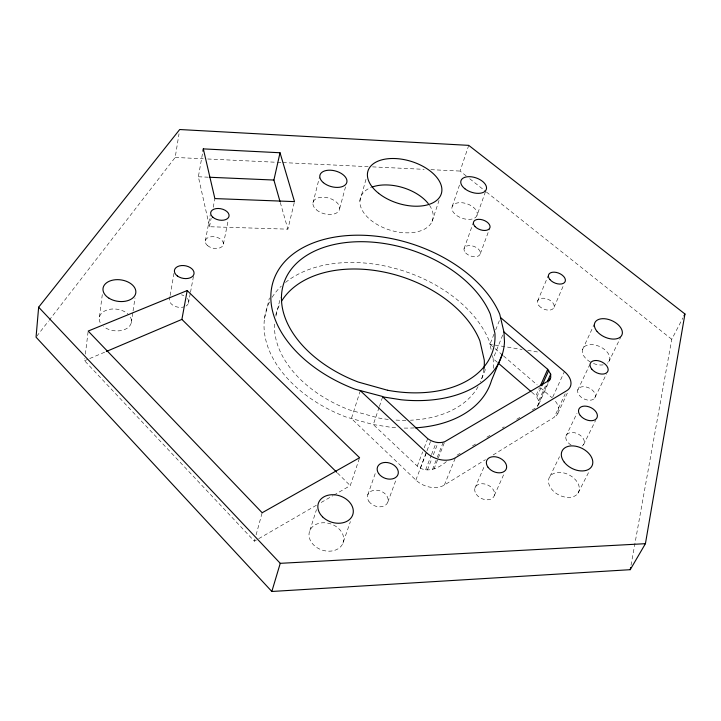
<?xml version="1.0" encoding="UTF-8"?>
<svg xmlns="http://www.w3.org/2000/svg" width="721" height="721" viewBox="0 0 721 721"><rect width="100%" height="100%" fill="white"/><g stroke="black" fill="none" stroke-linecap="round" stroke-linejoin="round"><path stroke-width="0.54" stroke-dasharray="3.6 2.7" d="M316.357 505.268L254.378 541.183L84.573 360.734L84.844 358.535M85.375 354.137L88.043 332.165M99.444 316.898L102.508 292.906M131.285 322.81L132.907 311.986M133.07 310.904L135.016 297.917M49.136 320.268L175.194 157.439L179.006 133.827M169.976 296.565L169.399 299.891A9.752 6.435 10.1 0 0 174.275 306.001A9.752 6.435 10.1 0 0 183.981 306.912M170.165 295.448L174.194 272.141M294.249 202.673L287.877 229.17L209.514 226.736L198.365 176.771L202.934 151.031M631.019 565.255L671.765 339.294L682.922 317.88M188.424 303.379L190.371 292.888M190.488 292.329L193.57 275.755M205.314 240.958L210.262 214.858M209.514 226.736L211.163 218.075M213.227 207.251L214.876 198.581M223.402 244.158L228.196 220.338M264.463 318.556L269.402 297.935M275.882 316.186L280.424 297.773M312.932 203.106L319.511 177.033M339.681 208.522L345.512 186.928M254.378 541.183L254.955 539.074M256.108 534.865L262.156 512.748M359.896 200.943L365.98 179.331M309.895 530.449L316.447 509.63M360.311 390.674L351.415 418.54L415.873 480.069A20.702 14.907 22.1 0 0 444.361 485.044L485.476 459.683M432.041 221.563L439.017 200.483M333.796 495.165L350.262 485.621L359.599 457.718M379.057 407.509L373.316 424.57L417.279 466.117C426.517 473.814 438.602 468.443 446.479 461.53M379.417 406.437L382.653 396.847M466.217 175.951L460.07 171.066L468.74 145.363M452.238 206.395L459.683 184.495M342.935 543.237A17.728 13.78 18.4 0 0 322.593 522.779A17.728 13.78 18.4 0 0 313.554 544.887A17.728 13.78 18.4 0 0 342.935 543.237L350.397 521.571M367.764 494.849L375.695 472.219M464.063 248.628L473.075 223.375M476.951 215.552A13.185 7.616 19 0 0 460.881 202.655A13.185 7.616 19 0 0 455.879 214.876A13.185 7.616 19 0 0 476.951 215.552L485.864 190.632M387.835 502.068L396.126 479.546M480.339 253.648L489.622 228.485M417.279 466.117L422.686 451.878M424.227 447.813L427.706 438.656M420.379 468.046L426.607 451.788M426.994 450.769L430.888 440.612M415.873 480.069L426.39 452.599M425.642 469.777L431.14 455.573M431.537 454.554L436.25 442.379M427.436 470.002L431.771 458.844M433.348 454.789L438.08 442.613M432.492 469.56L436.863 458.421M437.259 457.402L443.226 442.207M433.97 469.056L437.953 458.926M438.35 457.916L444.731 441.712M491.1 349.406L489.965 344.25L494.047 333.994M495.678 329.894L500.176 318.61M481.718 378.66L486.278 367.295M502.699 335.058L493.146 358.679L493.606 368.701M444.361 485.044L455.438 457.763M537.605 301.063L548.095 275.981M474.941 488.072L484.863 465.009M554.079 307.209L563.561 285.21M537.388 406.419L538.794 404.265L538.776 400.705L535.901 395.82L539.533 387.655M536.893 396.992L541.444 386.789M494.39 495.381L504.213 473.427M538.776 400.705L546.103 384.383M537.379 406.112L548.861 380.589M538.794 404.265L548.429 382.842M552.791 396.974L564.417 371.576M582.487 349.649L594.077 324.639M493.128 454.96L554.314 417.216L565.21 393.81M557.811 413.484L567.769 392.143M577.728 390.106L589.652 364.898M565.913 436.268L576.989 413.214M549.988 476.365L559.496 456.681M608.695 361.978L620.772 337.095M594.663 398.154A9.454 6.038 25.4 0 0 585.614 386.853A9.454 6.038 25.4 0 0 579.287 395.333A9.454 6.038 25.4 0 0 594.663 398.154L606.415 374.055M583.523 444.758L595.609 420.397M577.945 493.29A16.385 11.266 27.3 0 0 562.488 472.67A16.385 11.266 27.3 0 0 551.295 488.757A16.385 11.266 27.3 0 0 577.945 493.29L588.931 471.786M36.735 336.283L48.451 321.151M457.06 455.167L460.908 452.851M472.462 445.911L476.311 443.595M486.891 437.232L490.74 434.916M502.285 427.968L504.213 426.814M516.714 419.289L520.571 416.972M532.116 410.033L535.964 407.716M321.205 502.456L332.823 495.724M84.573 360.734L88.719 358.977M89.746 358.535L105.284 351.938M198.365 176.771L208.36 177.204M175.194 157.439L203.232 158.782M207.72 158.99L276.134 162.261M277.252 162.315L281.74 162.531M282.866 162.585L368.107 166.668M372.586 166.875L424.182 169.345M430.915 169.669L460.07 171.066M285.507 282.443A118.271 78.472 17.9 0 1 397.641 269.14A118.271 78.472 17.9 0 1 489.162 340.835L489.965 344.25L522.139 349.469M527.682 350.37L538.776 352.163M469.732 178.745L485.548 191.308M486.423 192.002L671.765 339.294M489.965 344.25L494.182 347.882M495.021 348.603L502.609 355.147M503.447 355.868L537.163 384.915M540.534 387.826L552.331 397.992M497.337 362.321L493.146 358.679L492.47 355.588M531.71 392.179L535.901 395.82M337.491 473.021L350.262 485.621M280.28 202.466L287.877 229.17M429.527 205.332A37.762 22.207 17.1 0 1 415.81 232.108A37.762 22.207 17.1 0 1 367.431 217.111A37.762 22.207 17.1 0 1 371.432 187.316M571.14 445.073A9.851 6.534 26.3 0 1 567.003 434.312A9.851 6.534 26.3 0 1 580.36 435.394A9.851 6.534 26.3 0 1 582.226 445.975M590.409 362.032A14.591 9.022 24.7 0 1 583.848 347.198A14.591 9.022 24.7 0 1 603.089 348.441A14.591 9.022 24.7 0 1 607.533 363.141M603.207 364.871A14.591 9.022 24.7 0 1 591.247 362.492M269.51 301.973A118.271 78.472 17.9 0 0 346.215 417.089L373.316 424.57L391.404 427.364A117.712 78.102 17.9 0 0 397.911 427.859M272.15 297.268A118.271 78.472 17.9 0 1 281.316 286.12M555.485 401.3A19.242 12.663 24.4 0 1 554.314 417.216M483.953 369.008A107.826 71.505 17.9 0 1 480.537 381.733M478.05 386.753A107.826 71.505 17.9 0 1 410.438 420.217M405.914 420.334A107.826 71.505 17.9 0 1 393.864 419.937M388.268 419.415A107.826 71.505 17.9 0 1 378.219 417.937L349.451 409.916A107.826 71.505 17.9 0 1 274.701 321.557M275.801 315.05A107.826 71.505 17.9 0 1 280.118 303.712M414.097 427.913A117.712 78.102 17.9 0 1 402.219 428.04M130.429 317.15A16.223 10.869 7.4 0 1 123.832 329.839A16.223 10.869 7.4 0 1 103.463 326.496M100.165 322.593A16.223 10.869 7.4 0 1 107.799 309.751A16.223 10.869 7.4 0 1 128.455 314.518M187.388 298.368A9.752 6.435 10.1 0 1 185.973 306.065M181.521 294.808A9.752 6.435 10.1 0 1 183.846 295.673M207.441 245.519A9.184 5.75 11.5 0 0 222.897 245.582A9.184 5.75 11.5 0 0 212.713 236.659A9.184 5.75 11.5 0 0 207.441 245.519M476.293 494.3A10.418 7.453 24.8 0 0 493.515 497.13A10.418 7.453 24.8 0 0 484.152 483.89A10.418 7.453 24.8 0 0 476.293 494.3M538.92 305.641A8.796 5.344 22.4 0 0 553.395 308.435A8.796 5.344 22.4 0 0 545.184 298.413A8.796 5.344 22.4 0 0 538.92 305.641M465.667 252.945A8.535 5.092 19.7 0 0 479.789 254.864A8.535 5.092 19.7 0 0 471.128 245.681A8.535 5.092 19.7 0 0 465.667 252.945M316.411 209.829A13.699 8.165 15.1 0 0 339.068 210.559A13.699 8.165 15.1 0 0 323.432 197.23A13.699 8.165 15.1 0 0 316.411 209.829M368.855 501.311A10.671 7.958 20.3 0 0 386.826 503.898A10.671 7.958 20.3 0 0 377.669 490.307A10.671 7.958 20.3 0 0 368.855 501.311"/><path stroke-width="1.08" d="M38.646 307.2L36.05 337.176L271.835 591.472L630.226 569.689L645.421 543.688L684.95 313.986L468.74 145.363L179.7 129.528L38.646 307.2L280.253 563.326L645.421 543.688M202.934 151.031L203.322 148.886L280.027 152.753L294.501 201.619L214.876 198.581L203.322 148.886M630.226 569.689L630.623 567.472M336.698 472.228L181.89 319.403L187.19 290.563L88.178 331.065L262.156 512.748L359.599 457.718L187.19 290.563M279.973 201.402L273.899 180.043L280.027 152.753M271.835 591.472L280.253 563.326M502.492 353.66L491.524 380.454A117.712 78.102 17.9 0 1 415.197 427.85M540.444 385.618L547.708 369.296L503.943 331.975L499.734 314.185A120.497 77.985 17.9 0 0 304.325 246.933A120.497 77.985 17.9 0 0 355.011 389.187L382.121 396.352L427.706 438.656C432.564 442.09 438.972 443.739 444.731 441.712L548.861 380.589L550.727 377.741L550.682 374.181L547.708 369.296M541.904 385.771L548.735 370.468M547.473 381.319L550.682 374.181M549.348 380.796L550.267 378.759M683.932 315.933L684.95 313.986M106.311 351.497L181.89 319.403M209.469 177.249L273.899 180.043M382.653 396.847L401.074 399.758A119.938 77.616 17.9 0 0 504.493 341.97L503.943 331.975M500.581 317.582L564.417 371.576A19.602 12.59 24.1 0 1 566.625 390.764L455.438 457.763A21.125 14.871 21.9 0 1 426.39 452.599L360.311 390.674M498.175 363.042L530.872 391.449M372.306 186.991A37.762 22.207 17.1 0 1 428.265 203.601M281.704 300.963A107.826 71.505 17.9 0 1 383.653 271.997A107.826 71.505 17.9 0 1 479.871 340.808L484.269 360.103A107.826 71.505 17.9 0 1 483.953 369.008M387.583 390.259L358.247 382.049A109.853 71.064 17.9 0 1 312.157 252.296A109.853 71.064 17.9 0 1 490.298 314.086L494.93 333.336A109.853 71.064 17.9 0 1 387.583 390.259M109.069 298.26A16.538 10.824 7.9 0 0 135.665 293.582A16.538 10.824 7.9 0 0 113.503 279.991A16.538 10.824 7.9 0 0 109.069 298.26M212.857 217.237A9.355 5.714 11.8 0 0 228.575 217.418A9.355 5.714 11.8 0 0 218.175 208.468A9.355 5.714 11.8 0 0 212.857 217.237M177.366 275.963A9.941 6.399 10.4 0 0 193.778 274.647A9.941 6.399 10.4 0 0 181.557 265.562A9.941 6.399 10.4 0 0 177.366 275.963M488.018 467.235A10.626 7.426 24.5 0 0 505.574 470.173A10.626 7.426 24.5 0 0 495.922 456.871A10.626 7.426 24.5 0 0 488.018 467.235M378.66 473.544A10.896 7.949 20.2 0 0 396.992 476.257A10.896 7.949 20.2 0 0 387.565 462.585A10.896 7.949 20.2 0 0 378.66 473.544M549.898 279.532A8.949 5.299 22.3 0 0 564.606 282.425A8.949 5.299 22.3 0 0 556.179 272.394A8.949 5.299 22.3 0 0 549.898 279.532M475.121 226.619A8.679 5.047 19.6 0 0 489.451 228.629A8.679 5.047 19.6 0 0 480.592 219.445A8.679 5.047 19.6 0 0 475.121 226.619M322.566 516.849A18.124 13.78 18.4 0 0 352.524 515.38A18.124 13.78 18.4 0 0 331.642 494.741A18.124 13.78 18.4 0 0 322.566 516.849M378.651 193.336A38.393 21.972 17.2 0 0 440.756 195.211A38.393 21.972 17.2 0 0 394.558 158.521A38.393 21.972 17.2 0 0 378.651 193.336M464.874 188.758A13.402 7.534 19 0 0 486.233 189.596A13.402 7.534 19 0 0 469.831 176.681A13.402 7.534 19 0 0 464.874 188.758M323.359 182.647A13.933 8.093 15.2 0 0 346.359 183.549A13.933 8.093 15.2 0 0 330.398 170.201A13.933 8.093 15.2 0 0 323.359 182.647M591.761 369.116A9.625 6.002 25.1 0 0 607.397 372.045A9.625 6.002 25.1 0 0 598.097 360.707A9.625 6.002 25.1 0 0 591.761 369.116M580.27 415.485A10.04 6.507 25.9 0 0 596.582 418.45A10.04 6.507 25.9 0 0 586.966 406.302A10.04 6.507 25.9 0 0 580.27 415.485M597.141 331.525A14.853 8.949 24.5 0 0 621.25 336.103A14.853 8.949 24.5 0 0 606.731 319.024A14.853 8.949 24.5 0 0 597.141 331.525M564.273 462.188A16.718 11.221 26.8 0 0 591.418 466.893A16.718 11.221 26.8 0 0 575.493 446.182A16.718 11.221 26.8 0 0 564.273 462.188"/></g></svg>
